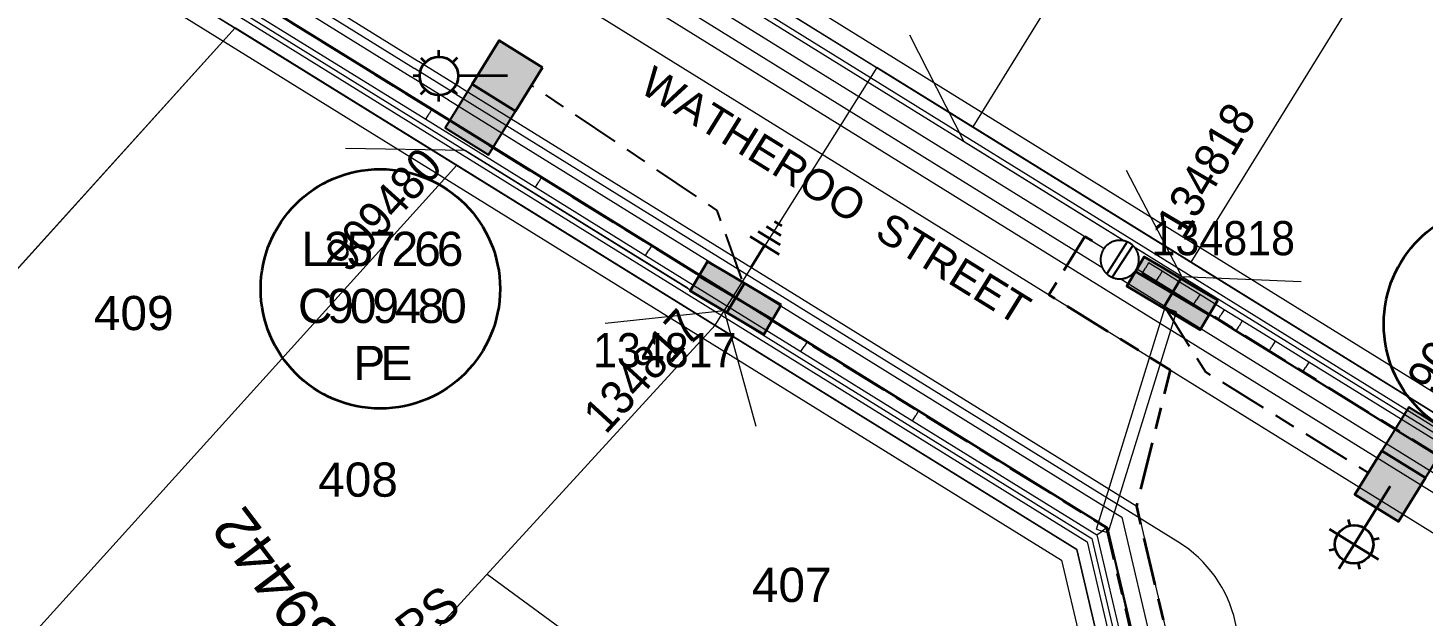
# Model space of a CAD drawing. Header units: metres. Extents: x 0 to 309348, y 0 to 6272736.
# Drawn here: x 308803.8 to 308885.4, y 6271954 to 6271988.4 of the extents above; entities that cross this region are included whole.
import ezdxf
from ezdxf import colors
from ezdxf.entities.mleader import LeaderData, LeaderLine
from ezdxf.enums import TextEntityAlignment as Align
from ezdxf.math import Vec2, Vec3

# ---------------------------------------------------------------- set-up
doc = ezdxf.new("R2010")
doc.units = ezdxf.units.M
for name, pattern in [('Cable Exist UG', [8.2, 4, -1.2, 1.8, -1.2]), ('CENTERX2', [4, 2.5, -0.5, 0.5, -0.5]), ('DASHED', [0.75, 0.5, -0.25])]:
    doc.linetypes.add(name, pattern=pattern)
doc.layers.get('0').update_dxf_attribs({"color": 6})
for name, color, linetype, lineweight in [('_User Miscellaneous1', 30, 'Continuous', 13), ('_User_HV_Exist', 1, 'Continuous', 35), ('_User_LV_Exist', 5, 'Continuous', 35), ('Cadastre Developer_SP_NEW', 92, 'Continuous', 15), ('Cadastre Roads_SP_NEW', 214, 'Continuous', 15)]:
    doc.layers.add(name, color=color, linetype=linetype, lineweight=lineweight)
doc.layers.add('_User Miscellaneous10', color=252, linetype='Continuous', lineweight=13, plot=False, transparency=0.85)
for name, color, linetype in [('Equip_SP_LV_NEW', 2, 'Continuous'), ('Equip_SP_SL_EXT', 7, 'Continuous'), ('Notes', 7, 'Continuous'), ('Services_SP_NEW_R4', 2, 'Continuous'), ('SupportsUG_SP_LV_EXT', 7, 'Continuous')]:
    doc.layers.add(name, color=color, linetype=linetype)
doc.styles.add('ARIAL', font='arial.ttf', dxfattribs={"height": 2})
doc.styles.add('COLUMN_LABEL', font='arial.ttf', dxfattribs={"height": 2})
doc.styles.add('POLE_LABEL', font='arial.ttf', dxfattribs={"height": 2})
doc.styles.add('SL_LABEL', font='arial.ttf', dxfattribs={"height": 2})
doc.styles.get("Standard").update_dxf_attribs({"font": 'arial.ttf'})
doc.styles.add('SWG_LABEL', font='arial.ttf')
doc.styles.add('SWITCH_LABEL', font='arial.ttf', dxfattribs={"height": 2})
doc.linetypes.add('IE Trench HV', pattern='A,5,-0.2,["/",Standard,S=2,R=0,X=0.5,Y=-1],-2', length=7.2)

# ---------------------------------------------------------------- blocks, each defined once
blk = doc.blocks.new('SL_LANTERN_NEW')
at = {"flags": 9}
for tag, p in [('LANTNUMBER', (-1.4, 2.6)), ('LOUTREACH', (-1.4, 2.2)), ('LOUTREACHVOCAB', (-1.4, 2)), ('LRATECODE', (-1.4, 1.8)), ('LREMOVE', (-1.4, 1.6)), ('LREPLACE', (-1.4, 1.4)), ('LTYPEVOCAB', (-1.4, 1)), ('LTYPE', (-1.4, 1.2)), ('LEGEND', (-1.4, 0.8)), ('SUBURB', (-1.4, 0.6)), ('STREETNAME', (-1.4, 0.4)), ('LOCATION', (-1.4, 0.2)), ('LNEW', (-6.4, 0)), ('LMASTVOCAB', (-6.2, 0)), ('LMAST', (-6, 0)), ('LLAMPVOCAB', (-5.8, 0)), ('LLAMP', (-5.6, 0)), ('LEXIST', (-5.4, 0)), ('LCHARGE3PERCENT', (-5.2, 0)), ('LCHARGE3', (-5, 0)), ('LCHARGE2PERCENT', (-4.8, 0)), ('LCHARGE2', (-4.6, 0)), ('LCHARGE1PERCENT', (-4.4, 0)), ('LCHARGE1', (-4.2, 0)), ('LCATEGORY', (-4, 0)), ('LBRACKETVOCAB', (-3.8, 0)), ('LBRACKET', (-3.6, 0)), ('LKINGHEIGHT', (-3.4, 0)), ('CREPLACE', (-3.2, 0)), ('CREMOVE', (-3, 0)), ('CNUMBER', (-2.8, 0)), ('CNEW', (-2.6, 0)), ('CEXIST', (-2.4, 0)), ('USAGE', (-2.2, 0)), ('STATE', (-2, 0)), ('OWNED_BY', (-1.8, 0)), ('ORIENTATION', (-1.6, 0)), ('OPERATING_VOLTAGE', (-1.4, 0)), ('MAINTAINED_BY', (-1.4, -0.663)), ('NOTES', (-1.4, 0)), ('NO_PHASES', (-1.2, 0)), ('LANTERN_TYPE', (-1, 0)), ('LANTERN_PURPOSE', (-0.8, 0)), ('CONTROL_TYPE', (-0.6, 0)), ('CONSTRUCTED_VOLTAGE', (-0.4, 0))]:
    blk.add_attdef(tag, text='', height=0.2, rotation=270, dxfattribs=at).set_placement(p, align=Align.MIDDLE_LEFT)
at = {"style": 'SL_LABEL', "flags": 8}
blk.add_attdef('ASSET_NUM', text='', height=1, dxfattribs=at).set_placement((7, 1), align=Align.MIDDLE_LEFT)
for tag, p, height, flags in [('OPERATED_BY', (-1.4, -0.407), 0.2, 9), ('Z', (0, 0), 0.001, 1)]:
    blk.add_attdef(tag, p, '', height=height, rotation=270, dxfattribs=dict(flags=flags))
at = {"style": 'SL_LABEL', "flags": 9}
blk.add_attdef('STREET_CODE', text='', height=0.001, rotation=270, dxfattribs=at).set_placement((0.001, 0), align=Align.MIDDLE_LEFT)
at = {"flags": 8}
blk.add_attdef('LNUMBER', text='', height=1, dxfattribs=at).set_placement((7, -1), align=Align.MIDDLE_LEFT)
blk.add_wipeout([(5.688, 0), (5.061, -1.061), (4, -1.688), (2.939, -1.061), (2.313, 0), (2.939, 1.061), (4, 1.687), (5.061, 1.061)])
for p, q in [((2.939, 1.061), (3.205, 0.795)), ((4, 1.5), (4, 1.125)), ((5.061, 1.061), (4.795, 0.795)), ((0, 0), (2.875, 0)), ((2.939, -1.061), (3.205, -0.795)), ((5.061, -1.061), (4.795, -0.795)), ((5.125, 0), (5.5, 0)), ((4, -1.125), (4, -1.5))]:
    blk.add_line(p, q)
blk.add_circle((4, 0), 1.125)
blk = doc.blocks.new('SWG_SIE_SU_NEW')
at = {"linetype": 'CENTERX2'}
h = blk.add_hatch(color=256, dxfattribs=at)
h.dxf.hatch_style = 1
edge = h.paths.add_edge_path()
edge.add_arc((9, 0), 0.25, 0, 360)
at = {"linetype": 'Continuous'}
blk.add_line((6.25, 0.75), (2.491, 2.118), dxfattribs=at)
at = {"linetype": 'CENTERX2'}
for p, q in [((0, 0), (1.5, 0)), ((7, 0), (10, 0))]:
    blk.add_line(p, q, dxfattribs=at)
at = {"linetype": 'DASHED'}
blk.add_lwpolyline([(4.371, 1.434), (4.371, 4.371), (7.566, 4.371)], dxfattribs=at)
for centre in [(2.25, 0), (6.25, 0)]:
    blk.add_circle(centre, 0.75)
at = {"linetype": 'CENTERX2'}
blk.add_circle((9, 0), 0.25, dxfattribs=at)
at = {"flags": 8}
blk.add_attdef('ASSET_NUM', text='', height=2, rotation=180, dxfattribs=at).set_placement((-3, 0.012), align=Align.MIDDLE_LEFT)
at = {"flags": 1}
blk.add_attdef('Z', (0, 0), '', height=0.2, dxfattribs=at)
at = {"style": 'SWITCH_LABEL', "flags": 9}
blk.add_attdef('STREET_CODE', text='', height=0.2, dxfattribs=at).set_placement((0, 0), align=Align.MIDDLE_LEFT)
at = {"flags": 9}
for tag, p in [('ORIENTATION', (0, -0.2)), ('SUBURB', (0, -0.8)), ('USAGE', (0, -0.6)), ('PARENT', (0, -0.4)), ('OWNED_BY', (-0.008, -1.586)), ('STREETNAME', (0, -1)), ('LOCATION', (0, -1.2)), ('NOTES', (0, -1.4)), ('OPERATED_BY', (-0.014, -1.808)), ('MAINTAINED_BY', (-0.016, -2.015))]:
    blk.add_attdef(tag, text='', height=0.2, dxfattribs=at).set_placement(p, align=Align.MIDDLE_LEFT)
blk = doc.blocks.new('*U337')
at = {"layer": 'Equip_SP_LV_NEW', "flags": 9}
for tag, p in [('ACTUAL_STATUS', (0, 0)), ('OPERATING_VOLTAGE', (0, -0.6)), ('ORIENTATION', (0, -0.8)), ('CONSTRUCTED_VOLTAGE', (0, -0.2)), ('NO_PHASES', (0, -0.4)), ('OWNED_BY', (0, -1)), ('STATE', (0, -1.2)), ('SWITCH_TYPE', (0, -1.4)), ('USAGE', (0, -1.6)), ('NOTES', (0, -1.8))]:
    blk.add_attdef(tag, text='', height=0.2, dxfattribs=at).set_placement(p, align=Align.MIDDLE_LEFT)
at = {"layer": 'Equip_SP_LV_NEW', "flags": 1}
blk.add_attdef('Z', (0, 0), '', height=0.2, dxfattribs=at)
blk.add_wipeout([(-2.121, 1.358), (-2.106, 1.381), (-2.092, 1.405), (-2.079, 1.429), (-2.066, 1.453), (-2.054, 1.478), (-2.042, 1.503), (-2.031, 1.529), (-2.021, 1.554), (-2.011, 1.58), (-2.002, 1.606), (-1.994, 1.632), (-1.986, 1.659), (-1.979, 1.685), (-1.972, 1.712), (-1.966, 1.739), (-1.961, 1.766), (-1.957, 1.794), (-1.953, 1.821), (-1.95, 1.848), (-1.947, 1.876), (-1.945, 1.903), (-1.944, 1.931), (-1.944, 1.959), (-1.944, 1.986), (-1.945, 2.014), (-1.946, 2.041), (-1.948, 2.069), (-1.951, 2.096), (-1.955, 2.124), (-1.959, 2.151), (-1.964, 2.178), (-1.97, 2.205), (-1.976, 2.232), (-1.983, 2.259), (-1.99, 2.285), (-1.999, 2.312), (-2.007, 2.338), (-2.017, 2.364), (-2.027, 2.39), (-2.038, 2.415), (-2.049, 2.44), (-2.061, 2.465), (-2.074, 2.49), (-2.087, 2.514), (-2.101, 2.538), (-2.115, 2.561), (-2.13, 2.585), (-2.146, 2.607), (-2.162, 2.63), (-2.178, 2.652), (-2.195, 2.674), (-2.213, 2.695), (-2.231, 2.716), (-2.25, 2.736), (-2.269, 2.756), (-2.289, 2.775), (-2.309, 2.794), (-2.33, 2.812), (-2.351, 2.83), (-2.372, 2.848), (-2.394, 2.864), (-2.416, 2.881), (-2.439, 2.897), (-2.462, 2.912), (-2.486, 2.926), (-2.509, 2.94), (-2.533, 2.954), (-2.558, 2.967), (-2.583, 2.979), (-2.608, 2.99), (-2.633, 3.001), (-2.659, 3.012), (-2.684, 3.022), (-2.71, 3.031), (-2.737, 3.039), (-2.763, 3.047), (-2.79, 3.054), (-2.817, 3.061), (-2.844, 3.066), (-2.871, 3.072), (-2.898, 3.076), (-2.925, 3.08), (-2.953, 3.083), (-2.98, 3.086), (-3.008, 3.088), (-3.035, 3.089), (-3.063, 3.089), (-3.091, 3.089), (-3.118, 3.088), (-3.146, 3.087), (-3.173, 3.084), (-3.201, 3.081), (-3.228, 3.078), (-3.255, 3.074), (-3.283, 3.069), (-3.31, 3.063), (-3.337, 3.057), (-3.363, 3.05), (-3.39, 3.042), (-3.416, 3.034), (-3.442, 3.025), (-3.468, 3.016), (-3.494, 3.006), (-3.519, 2.995), (-3.545, 2.983), (-3.569, 2.971), (-3.594, 2.959), (-3.618, 2.946), (-3.642, 2.932), (-3.666, 2.918), (-3.689, 2.903), (-3.712, 2.887), (-3.734, 2.871), (-3.756, 2.854), (-3.778, 2.837), (-3.799, 2.82), (-3.82, 2.801), (-3.84, 2.783), (-3.86, 2.764), (-3.88, 2.744), (-3.898, 2.724), (-3.917, 2.703), (-3.935, 2.682), (-3.952, 2.661), (-3.969, 2.639), (-3.985, 2.616), (-4.001, 2.594), (-4.016, 2.571), (-4.031, 2.547), (-4.045, 2.523), (-4.058, 2.499), (-4.071, 2.475), (-4.083, 2.45), (-4.095, 2.425), (-4.106, 2.4), (-4.116, 2.374), (-4.126, 2.348), (-4.135, 2.322), (-4.144, 2.296), (-4.151, 2.27), (-4.159, 2.243), (-4.165, 2.216), (-4.171, 2.189), (-4.176, 2.162), (-4.181, 2.135), (-4.184, 2.107), (-4.188, 2.08), (-4.19, 2.052), (-4.192, 2.025), (-4.193, 1.997), (-4.194, 1.97), (-4.193, 1.942), (-4.192, 1.914), (-4.191, 1.887), (-4.189, 1.859), (-4.186, 1.832), (-4.182, 1.805), (-4.178, 1.777), (-4.173, 1.75), (-4.167, 1.723), (-4.161, 1.696), (-4.154, 1.669), (-4.147, 1.643), (-4.138, 1.616), (-4.13, 1.59), (-4.12, 1.564), (-4.11, 1.539), (-4.099, 1.513), (-4.088, 1.488), (-4.076, 1.463), (-4.063, 1.439), (-4.05, 1.414), (-4.036, 1.391), (-4.022, 1.367), (-4.007, 1.344), (-3.991, 1.321), (-3.975, 1.298), (-3.959, 1.276), (-3.942, 1.255), (-3.924, 1.234), (-3.906, 1.213), (-3.887, 1.192), (-3.868, 1.173), (-3.848, 1.153), (-3.828, 1.134), (-3.808, 1.116), (-3.786, 1.098), (-3.765, 1.081), (-3.743, 1.064), (-3.721, 1.048), (-3.698, 1.032), (-3.675, 1.017), (-3.652, 1.002), (-3.628, 0.988), (-3.604, 0.975), (-3.579, 0.962), (-3.555, 0.95), (-3.529, 0.938), (-3.504, 0.927), (-3.479, 0.917), (-3.453, 0.907), (-3.427, 0.898), (-3.4, 0.889), (-3.374, 0.881), (-3.347, 0.874), (-3.32, 0.868), (-3.293, 0.862), (-3.266, 0.857), (-3.239, 0.852), (-3.212, 0.848), (-3.184, 0.845), (-3.157, 0.843), (-3.129, 0.841), (-3.102, 0.84), (-3.074, 0.839), (-3.046, 0.839), (-3.019, 0.84), (-2.991, 0.842), (-2.964, 0.844), (-2.936, 0.847), (-2.909, 0.851), (-2.882, 0.855), (-2.854, 0.86), (-2.827, 0.865), (-2.801, 0.872), (-2.774, 0.878), (-2.747, 0.886), (-2.721, 0.894), (-2.695, 0.903), (-2.669, 0.913), (-2.643, 0.923), (-2.618, 0.933), (-2.593, 0.945), (-2.568, 0.957), (-2.543, 0.969), (-2.519, 0.983), (-2.495, 0.996), (-2.471, 1.011), (-2.448, 1.026), (-2.425, 1.041), (-2.403, 1.057), (-2.381, 1.074), (-2.359, 1.091), (-2.338, 1.109), (-2.317, 1.127), (-2.297, 1.146), (-2.277, 1.165), (-2.258, 1.184), (-2.239, 1.205), (-2.22, 1.225), (-2.202, 1.246), (-2.185, 1.268), (-2.168, 1.29), (-2.152, 1.312), (-2.136, 1.335)]).dxf.layer = 'Equip_SP_LV_NEW'
at = {"layer": 'Equip_SP_LV_NEW'}
for p, q in [((-2.629, 2.999), (-3.824, 1.131)), ((-2.313, 2.797), (-3.509, 0.928))]:
    blk.add_line(p, q, dxfattribs=at)
at = {"layer": 'Equip_SP_LV_NEW', "flags": 128}
blk.add_lwpolyline([(-3.675, 1.017), (-3.652, 1.002), (-3.628, 0.988), (-3.604, 0.975), (-3.579, 0.962), (-3.555, 0.95), (-3.529, 0.938), (-3.504, 0.927), (-3.479, 0.917), (-3.453, 0.907), (-3.427, 0.898), (-3.4, 0.889), (-3.374, 0.881), (-3.347, 0.874), (-3.32, 0.868), (-3.293, 0.862), (-3.266, 0.857), (-3.239, 0.852), (-3.212, 0.848), (-3.184, 0.845), (-3.157, 0.843), (-3.129, 0.841), (-3.102, 0.84), (-3.074, 0.839), (-3.046, 0.839), (-3.019, 0.84), (-2.991, 0.842), (-2.964, 0.844), (-2.936, 0.847), (-2.909, 0.851), (-2.882, 0.855), (-2.854, 0.86), (-2.827, 0.865), (-2.801, 0.872), (-2.774, 0.878), (-2.747, 0.886), (-2.721, 0.894), (-2.695, 0.903), (-2.669, 0.913), (-2.643, 0.923), (-2.618, 0.933), (-2.593, 0.945), (-2.568, 0.957), (-2.543, 0.969), (-2.519, 0.983), (-2.495, 0.996), (-2.471, 1.011), (-2.448, 1.026), (-2.425, 1.041), (-2.403, 1.057), (-2.381, 1.074), (-2.359, 1.091), (-2.338, 1.109), (-2.317, 1.127), (-2.297, 1.146), (-2.277, 1.165), (-2.258, 1.184), (-2.239, 1.205), (-2.22, 1.225), (-2.202, 1.246), (-2.185, 1.268), (-2.168, 1.29), (-2.152, 1.312), (-2.136, 1.335), (-2.121, 1.358), (-2.106, 1.381), (-2.092, 1.405), (-2.079, 1.429), (-2.066, 1.453), (-2.054, 1.478), (-2.042, 1.503), (-2.031, 1.529), (-2.021, 1.554), (-2.011, 1.58), (-2.002, 1.606), (-1.994, 1.632), (-1.986, 1.659), (-1.979, 1.685), (-1.972, 1.712), (-1.966, 1.739), (-1.961, 1.766), (-1.957, 1.794), (-1.953, 1.821), (-1.95, 1.848), (-1.947, 1.876), (-1.945, 1.903), (-1.944, 1.931), (-1.944, 1.959), (-1.944, 1.986), (-1.945, 2.014), (-1.946, 2.041), (-1.948, 2.069), (-1.951, 2.096), (-1.955, 2.124), (-1.959, 2.151), (-1.964, 2.178), (-1.97, 2.205), (-1.976, 2.232), (-1.983, 2.259), (-1.99, 2.285), (-1.999, 2.312), (-2.007, 2.338), (-2.017, 2.364), (-2.027, 2.39), (-2.038, 2.415), (-2.049, 2.44), (-2.061, 2.465), (-2.074, 2.49), (-2.087, 2.514), (-2.101, 2.538), (-2.115, 2.561), (-2.13, 2.585), (-2.146, 2.607), (-2.162, 2.63), (-2.178, 2.652), (-2.195, 2.674), (-2.213, 2.695), (-2.231, 2.716), (-2.25, 2.736), (-2.269, 2.756), (-2.289, 2.775), (-2.309, 2.794), (-2.33, 2.812), (-2.351, 2.83), (-2.372, 2.848), (-2.394, 2.864), (-2.416, 2.881), (-2.439, 2.897), (-2.462, 2.912), (-2.486, 2.926), (-2.509, 2.94), (-2.533, 2.954), (-2.558, 2.967), (-2.583, 2.979), (-2.608, 2.99), (-2.633, 3.001), (-2.659, 3.012), (-2.684, 3.022), (-2.71, 3.031), (-2.737, 3.039), (-2.763, 3.047), (-2.79, 3.054), (-2.817, 3.061), (-2.844, 3.066), (-2.871, 3.072), (-2.898, 3.076), (-2.925, 3.08), (-2.953, 3.083), (-2.98, 3.086), (-3.008, 3.088), (-3.035, 3.089), (-3.063, 3.089), (-3.091, 3.089), (-3.118, 3.088), (-3.146, 3.087), (-3.173, 3.084), (-3.201, 3.081), (-3.228, 3.078), (-3.255, 3.074), (-3.283, 3.069), (-3.31, 3.063), (-3.337, 3.057), (-3.363, 3.05), (-3.39, 3.042), (-3.416, 3.034), (-3.442, 3.025), (-3.468, 3.016), (-3.494, 3.006), (-3.519, 2.995), (-3.545, 2.983), (-3.569, 2.971), (-3.594, 2.959), (-3.618, 2.946), (-3.642, 2.932), (-3.666, 2.918), (-3.689, 2.903), (-3.712, 2.887), (-3.734, 2.871), (-3.756, 2.854), (-3.778, 2.837), (-3.799, 2.82), (-3.82, 2.801), (-3.84, 2.783), (-3.86, 2.764), (-3.88, 2.744), (-3.898, 2.724), (-3.917, 2.703), (-3.935, 2.682), (-3.952, 2.661), (-3.969, 2.639), (-3.985, 2.616), (-4.001, 2.594), (-4.016, 2.571), (-4.031, 2.547), (-4.045, 2.523), (-4.058, 2.499), (-4.071, 2.475), (-4.083, 2.45), (-4.095, 2.425), (-4.106, 2.4), (-4.116, 2.374), (-4.126, 2.348), (-4.135, 2.322), (-4.144, 2.296), (-4.151, 2.27), (-4.159, 2.243), (-4.165, 2.216), (-4.171, 2.189), (-4.176, 2.162), (-4.181, 2.135), (-4.184, 2.107), (-4.188, 2.08), (-4.19, 2.052), (-4.192, 2.025), (-4.193, 1.997), (-4.194, 1.97), (-4.193, 1.942), (-4.192, 1.914), (-4.191, 1.887), (-4.189, 1.859), (-4.186, 1.832), (-4.182, 1.805), (-4.178, 1.777), (-4.173, 1.75), (-4.167, 1.723), (-4.161, 1.696), (-4.154, 1.669), (-4.147, 1.643), (-4.138, 1.616), (-4.13, 1.59), (-4.12, 1.564), (-4.11, 1.539), (-4.099, 1.513), (-4.088, 1.488), (-4.076, 1.463), (-4.063, 1.439), (-4.05, 1.414), (-4.036, 1.391), (-4.022, 1.367), (-4.007, 1.344), (-3.991, 1.321), (-3.975, 1.298), (-3.959, 1.276), (-3.942, 1.255), (-3.924, 1.234), (-3.906, 1.213), (-3.887, 1.192), (-3.868, 1.173), (-3.848, 1.153), (-3.828, 1.134), (-3.808, 1.116), (-3.786, 1.098), (-3.765, 1.081), (-3.743, 1.064), (-3.721, 1.048), (-3.698, 1.032)], close=True, dxfattribs=at)
blk = doc.blocks.new('*U440')
for p, q in [((12.999, -5.7), (14.274, -6.49)), ((13.475, -5.407), (14.325, -5.933)), ((13.951, -5.113), (14.376, -5.377)), ((12.523, -5.993), (14.223, -7.047)), ((12.583, -7.795), (13.373, -6.52))]:
    blk.add_line(p, q)
blk = doc.blocks.new('PILLAR_EXT')
blk.add_hatch(color=256).paths.add_polyline_path([(2.5, -1), (2.5, 1), (-2.5, 1), (-2.5, -1)])
for p, q in [((0, -1), (0, 1)), ((2.5, 0), (-2.5, 0))]:
    blk.add_line(p, q)
at = {"ltscale": 10}
blk.add_line((-2.5, 0), (2.5, 0), dxfattribs=at)
blk.add_lwpolyline([(2.5, 1), (1.25, 1), (-1.25, 1), (-2.5, 1), (-2.5, -1), (2.5, -1)], close=True)
for tag, p, flags in [('STREETNAME', (0, 1.8), 9), ('SUBURB', (0, 2), 1), ('LOCATION', (0, 1.2), 9), ('LEGEND', (0, 1), 9), ('PARENT', (0, 1.6), 9), ('NOTES', (0, 1.4), 9), ('SUPPORT_TYPE', (0, 0.6), 9), ('OWNED_BY', (0, 0.2), 9), ('USAGE', (0, 0.8), 9), ('STATE', (0, 0.4), 9)]:
    blk.add_attdef(tag, p, '', height=0.2, rotation=180, dxfattribs=dict(flags=flags))
at = {"width": 0.9, "flags": 8}
blk.add_attdef('ASSET_NUM', text='', height=2, rotation=270, dxfattribs=at).set_placement((2, -4), align=Align.MIDDLE_LEFT)
blk = doc.blocks.new('COLUMN_EXT')
blk.add_hatch(color=256).paths.add_polyline_path([(1.5, -1.5), (1.5, 1.5), (-1.5, 1.5), (-1.5, -1.5)])
blk.add_lwpolyline([(1.5, 1.5), (-1.5, 1.5), (-1.5, -1.5), (1.5, -1.5)], close=True)
at = {"flags": 9}
for tag, p in [('STREETNAME', (-1.813, 1.6)), ('SUBURB', (-1.813, 1.8)), ('NOTES', (-1.813, 2)), ('LOCATION', (-1.813, 1.4)), ('LEGEND', (-1.813, 1.2)), ('USAGE', (-1.813, 1)), ('STATE', (-1.813, 0.8)), ('COLUMN_TYPE', (-1.813, 0.4)), ('OWNED_BY', (-1.813, 0.6))]:
    blk.add_attdef(tag, text='', height=0.2, rotation=180, dxfattribs=at).set_placement(p, align=Align.MIDDLE_LEFT)
at = {"flags": 1}
blk.add_attdef('Z', (-1.813, 2.351), '', height=0.2, rotation=180, dxfattribs=at)
at = {"flags": 9}
for tag, style, p in [('STRUCTURE_PLANT_NUMBER', 'POLE_LABEL', (-1.813, -0.031)), ('STREET_CODE', 'COLUMN_LABEL', (-1.813, 0.2))]:
    blk.add_attdef(tag, text='', height=0.2, rotation=180, dxfattribs=dict(at, style=style)).set_placement(p, align=Align.MIDDLE_LEFT)
at = {"style": 'COLUMN_LABEL', "width": 0.9, "flags": 8}
blk.add_attdef('ASSET_NUM', text='', height=2, rotation=270, dxfattribs=at).set_placement((2, -4), align=Align.MIDDLE_LEFT)
blk = doc.blocks.new('SL_LANTERN_EXT')
at = {"flags": 9}
for tag, p in [('LRATECODE', (-7.4, 0)), ('LOUTREACHVOCAB', (-7.2, 0)), ('LOUTREACH', (-7, 0)), ('LANTNUMBER', (-6.6, 0)), ('LNEW', (-6.4, 0)), ('LMASTVOCAB', (-6.2, 0)), ('LMAST', (-6, 0)), ('LLAMPVOCAB', (-5.8, 0)), ('LLAMP', (-5.6, 0)), ('LEXIST', (-5.4, 0)), ('LCHARGE3PERCENT', (-5.2, 0)), ('LCHARGE3', (-5, 0)), ('LCHARGE2PERCENT', (-4.8, 0)), ('LCHARGE2', (-4.6, 0)), ('LCHARGE1PERCENT', (-4.4, 0)), ('LCHARGE1', (-4.2, 0)), ('LCATEGORY', (-4, 0)), ('LBRACKETVOCAB', (-3.8, 0)), ('LBRACKET', (-3.6, 0)), ('LKINGHEIGHT', (-3.4, 0)), ('CREPLACE', (-3.2, 0)), ('CREMOVE', (-3, 0)), ('CNUMBER', (-2.8, 0)), ('CNEW', (-2.6, 0)), ('CEXIST', (-2.4, 0)), ('USAGE', (-2.2, 0)), ('STATE', (-2, 0)), ('OWNED_BY', (-1.8, 0)), ('ORIENTATION', (-1.6, 0)), ('OPERATING_VOLTAGE', (-1.4, 0)), ('NO_PHASES', (-1.2, 0)), ('LANTERN_TYPE', (-1, 0)), ('LANTERN_PURPOSE', (-0.8, 0)), ('CONTROL_TYPE', (-0.6, 0)), ('CONSTRUCTED_VOLTAGE', (-0.4, 0))]:
    blk.add_attdef(tag, text='', height=0.001, rotation=270, dxfattribs=at).set_placement(p, align=Align.MIDDLE_LEFT)
at = {"style": 'SL_LABEL', "flags": 9}
blk.add_attdef('STREET_CODE', text='', height=0.001, rotation=270, dxfattribs=at).set_placement((0.001, 0), align=Align.MIDDLE_LEFT)
at = {"flags": 1}
blk.add_attdef('Z', (0, 0), '', height=0.001, rotation=270, dxfattribs=at)
at = {"width": 0.9}
blk.add_attdef('LNUMBER', text='', height=1, dxfattribs=at).set_placement((7, -1), align=Align.MIDDLE_LEFT)
at = {"flags": 9}
for tag, p in [('LREMOVE', (0, -7.6)), ('LREPLACE', (0, -7.8)), ('LTYPE', (0, -8)), ('LTYPEVOCAB', (0, -8.2)), ('LEGEND', (0, -8.4)), ('SUBURB', (0, -8.6)), ('STREETNAME', (0, -8.8)), ('LOCATION', (0, -9)), ('NOTES', (0, -9.2)), ('MAINTAINED_BY', (0, -9.863))]:
    blk.add_attdef(tag, text='', height=0.001, dxfattribs=at).set_placement(p, align=Align.MIDDLE_LEFT)
blk.add_attdef('OPERATED_BY', (0, -9.607), '', height=0.001, dxfattribs=at)
blk.add_wipeout([(5.688, 0), (5.061, -1.061), (4, -1.688), (2.939, -1.061), (2.313, 0), (2.939, 1.061), (4, 1.687), (5.061, 1.061)])
for p, q in [((4, 1.687), (4, 0)), ((2.939, 1.061), (3.205, 0.795)), ((5.061, 1.061), (4.795, 0.795)), ((0, 0), (4, 0)), ((2.939, -1.061), (3.205, -0.795)), ((4, 0), (5.688, 0)), ((4, 0), (4, -1.688)), ((5.061, -1.061), (4.795, -0.795))]:
    blk.add_line(p, q)
blk.add_circle((4, 0), 1.125)
blk = doc.blocks.new('_DotBlank')
at = {"color": 0, "linetype": 'ByBlock', "lineweight": -2}
blk.add_line((-0.5, 0), (-1, 0), dxfattribs=at)
blk.add_circle((0, 0), 0.5, dxfattribs=at)

msp = doc.modelspace()

# ---------------------------------------------------------------- linework, layer by layer
at = {"layer": '_User Miscellaneous1', "ltscale": 0.75}
for p, q in [((308814.14058, 6271991.94484), (308827.48863, 6271983.67586)), ((308813.76141, 6271991.33277), (308827.10945, 6271983.06379)), ((308827.10945, 6271983.06379), (308827.29904, 6271983.36982)), ((308827.10945, 6271983.06379), (308833.52659, 6271979.08843)), ((308827.48863, 6271983.67586), (308827.29904, 6271983.36982)), ((308827.48863, 6271983.67586), (308833.90577, 6271979.7005)), ((308833.90577, 6271979.7005), (308833.71618, 6271979.39447)), ((308833.90577, 6271979.7005), (308840.34674, 6271975.71038)), ((308833.52659, 6271979.08843), (308833.71618, 6271979.39447)), ((308833.52659, 6271979.08843), (308839.96757, 6271975.09831)), ((308840.34674, 6271975.71038), (308840.15716, 6271975.40434)), ((308840.34674, 6271975.71038), (308849.43222, 6271970.08201)), ((308839.96757, 6271975.09831), (308840.15716, 6271975.40434)), ((308839.96757, 6271975.09831), (308849.05305, 6271969.46994)), ((308869.00748, 6271974.04762), (308869.19706, 6271974.35366)), ((308869.80585, 6271973.55304), (308869.00748, 6271974.04762)), ((308869.38665, 6271974.65969), (308869.19706, 6271974.35366)), ((308870.18502, 6271974.16511), (308869.38665, 6271974.65969)), ((308870.18502, 6271974.16511), (308869.99543, 6271973.85907)), ((308871.14371, 6271973.57121), (308870.18502, 6271974.16511)), ((308869.80585, 6271973.55304), (308869.99543, 6271973.85907)), ((308870.76454, 6271972.95914), (308869.80585, 6271973.55304)), ((308870.76454, 6271972.95914), (308870.95413, 6271973.26517)), ((308871.14371, 6271973.57121), (308870.95413, 6271973.26517)), ((308872.37886, 6271972.80605), (308871.14371, 6271973.57121)), ((308871.99969, 6271972.19398), (308870.76454, 6271972.95914)), ((308871.99969, 6271972.19398), (308872.18927, 6271972.50001)), ((308872.37886, 6271972.80605), (308872.18927, 6271972.50001)), ((308873.80611, 6271971.92188), (308872.37886, 6271972.80605)), ((308873.42693, 6271971.30981), (308871.99969, 6271972.19398)), ((308873.42693, 6271971.30981), (308873.61652, 6271971.61585)), ((308873.80611, 6271971.92188), (308873.61652, 6271971.61585)), ((308874.86853, 6271971.26372), (308873.80611, 6271971.92188)), ((308874.48936, 6271970.65165), (308873.42693, 6271971.30981)), ((308874.48936, 6271970.65165), (308874.67895, 6271970.95768)), ((308874.86853, 6271971.26372), (308874.67895, 6271970.95768)), ((308876.79129, 6271970.07259), (308874.86853, 6271971.26372)), ((308849.43222, 6271970.08201), (308849.24264, 6271969.77598)), ((308849.43222, 6271970.08201), (308855.95463, 6271966.04144)), ((308876.41212, 6271969.46052), (308874.48936, 6271970.65165)), ((308876.79129, 6271970.07259), (308876.6017, 6271969.76655)), ((308878.75833, 6271968.85403), (308876.79129, 6271970.07259)), ((308849.05305, 6271969.46994), (308849.24264, 6271969.77598)), ((308849.05305, 6271969.46994), (308855.57546, 6271965.42937)), ((308876.41212, 6271969.46052), (308876.6017, 6271969.76655)), ((308878.37916, 6271968.24196), (308876.41212, 6271969.46052)), ((308878.37916, 6271968.24196), (308878.56874, 6271968.54799)), ((308878.75833, 6271968.85403), (308878.56874, 6271968.54799)), ((308905.42936, 6271952.33158), (308878.75833, 6271968.85403)), ((308905.05019, 6271951.71951), (308878.37916, 6271968.24196)), ((308855.95463, 6271966.04144), (308855.76505, 6271965.73541)), ((308855.95463, 6271966.04144), (308866.98748, 6271959.2067)), ((308855.57546, 6271965.42937), (308855.76505, 6271965.73541)), ((308855.57546, 6271965.42937), (308866.35489, 6271958.75163)), ((308866.35489, 6271958.75163), (308866.67119, 6271958.97916)), ((308866.35489, 6271958.75163), (308867.90503, 6271952.16254)), ((308866.98748, 6271959.2067), (308866.67119, 6271958.97916)), ((308866.98748, 6271959.2067), (308868.67422, 6271952.037))]:
    msp.add_line(p, q, dxfattribs=at)
at = {"layer": '_User Miscellaneous1', "ltscale": 0.7}
for p, q in [((308866.32955, 6271959.08501), (308870.33493, 6271972.01304)), ((308867.0173, 6271958.87193), (308871.02268, 6271971.79996)), ((308870.33493, 6271972.01304), (308870.6788, 6271971.9065)), ((308871.02268, 6271971.79996), (308870.6788, 6271971.9065)), ((308866.32955, 6271959.08501), (308866.67343, 6271958.97847)), ((308867.0173, 6271958.87193), (308866.67343, 6271958.97847))]:
    msp.add_line(p, q, dxfattribs=at)
at = {"layer": '_User Miscellaneous10', "linetype": 'Continuous'}
for p in [(308809.81755, 6271992.19967), (308792.76195, 6271962.7472)]:
    msp.add_line(p, (308815.95605, 6271988.39692), dxfattribs=at)
at = {"layer": '_User Miscellaneous10', "flags": 128}
for points in [[(308869.19753, 6271975.17681), (308858.60658, 6271981.73714), (308855.42182, 6271987.9707)], [(308842.43174, 6271973.17183), (308829.41125, 6271981.23789), (308822.41197, 6271981.33798)], [(308871.32306, 6271973.86071), (308868.08958, 6271980.06914)], [(308871.32306, 6271973.86071), (308878.31719, 6271973.57409)], [(308844.56212, 6271971.85208), (308837.60096, 6271971.11568)], [(308844.55344, 6271971.85746), (308844.55344, 6271971.85746), (308846.41197, 6271965.10869)]]:
    msp.add_lwpolyline(points, dxfattribs=at)
at = {"layer": '_User Miscellaneous10', "linetype": 'IE Trench HV', "ltscale": 0.7, "flags": 128}
for points in [[(308859.09794, 6271982.60973), (308853.48128, 6271986.0892), (308844.02489, 6271971.00855)], [(308914.64326, 6271948.19995), (308859.09794, 6271982.60973)], [(308844.02701, 6271971.01087), (308865.17975, 6271957.90332), (308866.47363, 6271952.39643), (308863.65664, 6271947.84916), (308861.72964, 6271944.73854), (308859.19105, 6271940.64067), (308856.97039, 6271937.22407), (308853.10593, 6271932.60356), (308848.59147, 6271928.61573), (308839.35501, 6271921.62074)]]:
    msp.add_lwpolyline(points, dxfattribs=at)
at = {"layer": '_User_LV_Exist', "linetype": 'Cable Exist UG', "ltscale": 0.7, "flags": 128}
for points in [[(308818.07715, 6271933.1035), (308816.86969, 6271934.69787), (308821.67674, 6271938.33836), (308831.33642, 6271925.58334), (308823.32467, 6271919.51585), (308830.56942, 6271909.94959), (308846.59292, 6271922.08455), (308851.39997, 6271925.72504, 0.08925961), (308861.84654, 6271937.33172), (308870.74656, 6271951.69841), (308868.69474, 6271960.43117), (308870.66164, 6271968.38811), (308863.55193, 6271972.79251), (308865.65844, 6271976.1929), (308868.74229, 6271974.44195)], [(308842.64009, 6271921.58953), (308849.79893, 6271927.02135, 0.0922598), (308860.14634, 6271938.38498), (308868.61009, 6271952.04742), (308866.93724, 6271959.16724), (308847.20885, 6271971.38879)]]:
    msp.add_lwpolyline(points, format="xyb", dxfattribs=at)
msp.add_lwpolyline([(308911.55455, 6271947.7607), (308872.92138, 6271971.69358)], dxfattribs=at)
at = {"layer": '_User_LV_Exist', "linetype": 'Continuous'}
for centre in [(308824.45389, 6271973.14267), (308890.13874, 6271971.08115)]:
    msp.add_circle(centre, 7, dxfattribs=at)
at = {"layer": 'Cadastre Developer_SP_NEW', "ltscale": 15, "transparency": 33554687}
for p, q in [((308874.89674, 6272008.11264), (308859.09794, 6271982.60973)), ((308887.64819, 6272000.21324), (308871.84939, 6271974.71034)), ((308815.95605, 6271988.39692), (308792.76195, 6271962.7472)), ((308828.91817, 6271980.36702), (308803.86951, 6271952.66638)), ((308825.48829, 6271950.78767), (308844.02701, 6271971.01087)), ((308865.17975, 6271957.90332), (308866.47363, 6271952.39643)), ((308830.69276, 6271956.46503), (308856.97039, 6271937.22407))]:
    msp.add_line(p, q, dxfattribs=at)
at = {"layer": 'Cadastre Developer_SP_NEW', "transparency": 33554687}
msp.add_line((308792.76195, 6271962.7472), (308815.95605, 6271988.39692), dxfattribs=at)
at = {"layer": 'Cadastre Developer_SP_NEW', "ltscale": 15, "flags": 128}
msp.add_lwpolyline([(308866.47363, 6271952.39643), (308865.17975, 6271957.90332)], dxfattribs=at)
at = {"layer": 'Cadastre Developer_SP_NEW', "ltscale": 15, "transparency": 33554610, "flags": 128}
msp.add_lwpolyline([(308866.47363, 6271952.39643), (308865.17975, 6271957.90332)], dxfattribs=at)
at = {"layer": 'Cadastre Developer_SP_NEW', "ltscale": 15, "transparency": 33554687}
msp.add_arc((308880.28048, 6272028.3042), 67.8, 237.6756238, 238.2221889, dxfattribs=at)
at = {"layer": 'Cadastre Roads_SP_NEW', "color": 4, "linetype": 'Continuous', "ltscale": 2, "transparency": 33554495}
msp.add_line((308865.17975, 6271957.90332), (308866.47363, 6271952.39643), dxfattribs=at)
msp.add_arc((308867.15335, 6271951.97582), 7.5, 328.2221889, 58.2221889, dxfattribs=at)
at = {"layer": 'Services_SP_NEW_R4', "color": 4, "linetype": 'Cable Exist UG', "ltscale": 0.7, "flags": 128}
for points in [[(308845.59898, 6271973.69887), (308844.15888, 6271977.72805), (308833.30295, 6271985.03848)], [(308842.95837, 6271974.02192), (308842.95837, 6271974.02192), (308831.04894, 6271981.3997), (308831.04894, 6271981.3997), (308831.04894, 6271981.3997)], [(308870.26951, 6271972.16005), (308872.72027, 6271968.28915), (308882.23981, 6271962.39189)]]:
    msp.add_lwpolyline(points, dxfattribs=at)

# ---------------------------------------------------------------- block references
at = {"layer": '_User_HV_Exist', "linetype": 'CENTERX2'}
ref = msp.add_blockref('SWG_SIE_SU_NEW', (308822.98254, 6271949.8651), dxfattribs=dict(at, rotation=307.1374889153048))
ref.add_attrib('ASSET_NUM', 'B9442', dxfattribs={"layer": '0', "height": 2.5, "rotation": 127.0918627, "style": 'SWG_LABEL'}).set_placement((308821.54282, 6271951.78534), align=Align.MIDDLE_LEFT)
at = {"layer": '_User_LV_Exist', "ltscale": 0.7}
msp.add_blockref('*U440', (308833.55369, 6271982.20071), dxfattribs=at)
at = {"layer": '_User_LV_Exist', "ltscale": 0.75}
ref = msp.add_blockref('PILLAR_EXT', (308845.23206, 6271972.6134), dxfattribs=dict(at, rotation=329.3822980103706))
ref.add_attrib('ASSET_NUM', '134817', dxfattribs={"layer": '0', "height": 2, "width": 0.9}).set_placement((308836.89172, 6271969.55394), align=Align.MIDDLE_LEFT)
at = {"layer": '_User_LV_Exist', "ltscale": 0.75, "rotation": 328.2221889049868}
msp.add_blockref('COLUMN_EXT', (308883.51355, 6271961.60282), dxfattribs=at)
at = {"layer": 'Equip_SP_SL_EXT', "ltscale": 0.75}
ref = msp.add_blockref('COLUMN_EXT', (308885.09343, 6271964.15311), dxfattribs=dict(at, rotation=328.2221889049868))
ref.add_attrib('ASSET_NUM', '909481', dxfattribs={"layer": '0', "height": 2, "rotation": 58.2221889, "style": 'COLUMN_LABEL', "width": 0.9}).set_placement((308885.24163, 6271967.41451), align=Align.MIDDLE_LEFT)
at = {"layer": 'SupportsUG_SP_LV_EXT', "ltscale": 0.75}
ref = msp.add_blockref('PILLAR_EXT', (308845.23206, 6271972.6134), dxfattribs=dict(at, rotation=329.3822980103706))
ref.add_attrib('ASSET_NUM', '134817', dxfattribs={"layer": '0', "height": 2, "rotation": 47.4883399, "width": 0.9}).set_placement((308836.89756, 6271965.25834), align=Align.MIDDLE_LEFT)

# ---------------------------------------------------------------- texts
at = {"layer": '_User Miscellaneous10', "style": 'ARIAL'}
for s, p in [('409', (308810.02722, 6271971.72771)), ('408', (308823.14734, 6271961.98706)), ('407', (308848.5133, 6271955.83183))]:
    msp.add_text(s, height=2, dxfattribs=at).set_placement(p, align=Align.MIDDLE_CENTER)
at = {"layer": '_User_HV_Exist', "insert": (308825.7185, 6271952.87791), "char_height": 2, "attachment_point": 4, "rotation": 37.1374889}
msp.add_mtext('PS', dxfattribs=at)
at = {"layer": '_User_LV_Exist', "ltscale": 20, "style": 'ARIAL'}
msp.add_text('WATHEROO  STREET', height=1.8, rotation=328.2221889, dxfattribs=at).set_placement((308850.61068, 6271977.8339), align=Align.CENTER)
at = {"layer": '_User_LV_Exist', "insert": (308824.45389, 6271972.14267), "char_height": 2, "width": 11.3087193, "attachment_point": 5}
msp.add_mtext('{\\T0.8;L257266\\PC909480\\PPE}', dxfattribs=at)

# ---------------------------------------------------------------- next in the draw order: block references
at = {"layer": '_User_LV_Exist', "color": 2, "linetype": 'IE Trench HV', "ltscale": 0.75, "rotation": 180}
msp.add_blockref('SL_LANTERN_NEW', (308831.87906, 6271985.58801), dxfattribs=at)

# ---------------------------------------------------------------- next in the draw order: linework, layer by layer
at = {"layer": '_User Miscellaneous10', "flags": 128}
for points in [[(308895.88063, 6271960.99956), (308825.77119, 6272004.43167), (308808.87835, 6271991.60515), (308864.301, 6271957.27136), (308865.4054, 6271952.57093), (308857.59605, 6271939.96486, -0.0922598), (308847.98774, 6271929.41292), (308834.31971, 6271919.0618), (308814.45108, 6271904.01483), (308804.00517, 6271896.1039), (308799.22213, 6271896.76441), (308757.14513, 6271952.32458), (308738.42289, 6271938.14581), (308776.74683, 6271887.54133), (308790.73664, 6271870.4526), (308831.21534, 6271815.43744), (308888.93266, 6271807.59402)], [(308895.354, 6271960.14946), (308825.82868, 6272003.21972), (308810.64218, 6271991.68881), (308865.17975, 6271957.90332), (308866.47363, 6271952.39643), (308858.44615, 6271939.43823, -0.0922598), (308848.59147, 6271928.61573), (308834.92344, 6271918.26462), (308815.05481, 6271903.21764), (308804.27869, 6271895.05664), (308798.67502, 6271895.83047), (308756.95167, 6271950.92366), (308739.82381, 6271937.95235), (308777.5326, 6271888.16015), (308791.52679, 6271871.06606), (308831.76976, 6271816.37129), (308889.06731, 6271808.58491)], [(308894.82738, 6271959.29936), (308825.88616, 6272002.00777), (308812.40602, 6271991.77247), (308866.0585, 6271958.53528), (308867.54186, 6271952.22192), (308859.29625, 6271938.9116, -0.0922598), (308849.1952, 6271927.81854), (308835.52717, 6271917.46743), (308815.65854, 6271902.42045), (308804.55221, 6271894.00937), (308798.1279, 6271894.89654), (308756.75821, 6271949.52275), (308741.22473, 6271937.75889), (308778.31836, 6271888.77896), (308792.31694, 6271871.67952), (308832.32417, 6271817.30514), (308889.20197, 6271809.5758)], [(308894.30075, 6271958.44927), (308825.94364, 6272000.79583), (308814.16985, 6271991.85613), (308866.93724, 6271959.16724), (308868.61009, 6271952.04742), (308860.14634, 6271938.38498, -0.0922598), (308849.79893, 6271927.02135), (308836.1309, 6271916.67024), (308816.26227, 6271901.62326), (308804.82574, 6271892.96211), (308797.58078, 6271893.9626), (308756.56475, 6271948.12183), (308742.62565, 6271937.56543), (308779.10412, 6271889.39778), (308793.10709, 6271872.29297), (308832.87858, 6271818.23899), (308889.33663, 6271810.5667)], [(308893.77412, 6271957.59917), (308826.00113, 6271999.58388), (308815.93368, 6271991.93979), (308867.81599, 6271959.7992), (308869.67833, 6271951.87291), (308860.99644, 6271937.85835, -0.0922598), (308850.40266, 6271926.22416), (308836.73463, 6271915.87305), (308816.866, 6271900.82607), (308805.09926, 6271891.91485), (308797.03367, 6271893.02867), (308756.37129, 6271946.72091), (308744.02656, 6271937.37197), (308779.88989, 6271890.0166), (308793.89724, 6271872.90643), (308833.433, 6271819.17284), (308889.47128, 6271811.55759)], [(308893.2475, 6271956.74907), (308826.05861, 6271998.37193), (308817.69751, 6271992.02345), (308868.69474, 6271960.43117), (308870.74656, 6271951.69841), (308861.84654, 6271937.33172, -0.0922598), (308851.00639, 6271925.42697), (308837.33836, 6271915.07586), (308817.46973, 6271900.02888), (308805.37278, 6271890.86759), (308796.48655, 6271892.09473), (308756.17783, 6271945.31999), (308745.42748, 6271937.17851), (308780.67565, 6271890.63541), (308794.68739, 6271873.51989), (308833.98741, 6271820.10669), (308889.60594, 6271812.54848)]]:
    msp.add_lwpolyline(points, format="xyb", dxfattribs=at)
at = {"layer": '_User Miscellaneous10', "color": 4, "flags": 128}
msp.add_lwpolyline([(308894.98536, 6271959.55439), (308825.86892, 6272002.37136), (308811.87687, 6271991.74737), (308865.79487, 6271958.34569), (308867.22139, 6271952.27427), (308859.04122, 6271939.06959, -0.0922598), (308849.01408, 6271928.0577), (308835.34605, 6271917.70658), (308815.47742, 6271902.65961), (308804.47016, 6271894.32355), (308798.29203, 6271895.17672), (308756.81625, 6271949.94302), (308740.80445, 6271937.81693), (308778.08263, 6271888.59332), (308792.0799, 6271871.49548), (308832.15785, 6271817.02498), (308889.16157, 6271809.27854)], format="xyb", dxfattribs=at)
at = {"layer": '_User_LV_Exist', "linetype": 'Cable Exist UG', "ltscale": 0.7, "flags": 128}
msp.add_lwpolyline([(308842.95837, 6271974.02192), (308806.20876, 6271996.79571), (308806.20876, 6271996.79571)], dxfattribs=at)
at = {"layer": 'Cadastre Developer_SP_NEW', "ltscale": 15, "transparency": 33554687}
for p, q in [((308825.02698, 6272003.71637), (308886.30104, 6271965.75768)), ((308809.81755, 6271992.19967), (308865.17975, 6271957.90332))]:
    msp.add_line(p, q, dxfattribs=at)
at = {"layer": 'Cadastre Roads_SP_NEW', "color": 4, "linetype": 'Continuous', "ltscale": 2, "transparency": 33554495}
for p, q in [((308979.8443, 6271900.75053), (308810.30393, 6272005.77913)), ((308871.10341, 6271958.35085), (308805.93293, 6271998.72332)), ((308865.17975, 6271957.90332), (308815.95605, 6271988.39692))]:
    msp.add_line(p, q, dxfattribs=at)

# ---------------------------------------------------------------- next in the draw order: block references
at = {"layer": '_User_LV_Exist', "ltscale": 0.75, "rotation": 328.2221889049868}
msp.add_blockref('COLUMN_EXT', (308831.88017, 6271985.5901), dxfattribs=at)
at = {"layer": 'Equip_SP_SL_EXT', "ltscale": 0.75}
ref = msp.add_blockref('COLUMN_EXT', (308830.30042, 6271983.03973), dxfattribs=dict(at, rotation=328.2221889049868))
ref.add_attrib('ASSET_NUM', '909480', dxfattribs={"layer": '0', "height": 2, "rotation": 47.8781295, "style": 'COLUMN_LABEL', "width": 0.9}).set_placement((308821.82279, 6271974.67195), align=Align.MIDDLE_LEFT)

# ---------------------------------------------------------------- next in the draw order: block references
at = {"layer": '_User_LV_Exist', "ltscale": 0.7}
msp.add_blockref('*U337', (308870.76811, 6271972.88635), dxfattribs=at)
at = {"layer": '_User_LV_Exist', "ltscale": 0.75, "rotation": 238.222188918207}
msp.add_blockref('SL_LANTERN_EXT', (308883.51355, 6271961.60282), dxfattribs=at)

# ---------------------------------------------------------------- next in the draw order: block references
at = {"layer": '_User_LV_Exist', "ltscale": 0.75}
ref = msp.add_blockref('PILLAR_EXT', (308870.76811, 6271972.88635), dxfattribs=dict(at, rotation=329.3822980103706))
ref.add_attrib('ASSET_NUM', '134818', dxfattribs={"layer": '0', "height": 2, "width": 0.9}).set_placement((308869.5585, 6271976.10571), align=Align.MIDDLE_LEFT)
at = {"layer": 'SupportsUG_SP_LV_EXT', "ltscale": 0.75}
ref = msp.add_blockref('PILLAR_EXT', (308870.76811, 6271972.88635), dxfattribs=dict(at, rotation=329.3822980103706))
ref.add_attrib('ASSET_NUM', '134818', dxfattribs={"layer": '0', "height": 2, "rotation": 59.382298, "width": 0.9}).set_placement((308870.60369, 6271976.47668), align=Align.MIDDLE_LEFT)

# ---------------------------------------------------------------- next in the draw order: leaders
at = {"layer": 'Notes'}
ml = msp.add_multileader_mtext('Standard', dxfattribs=at)
ml.set_content('{\\C7;STAGE 5 CONSTRUCTED UNDER URS15926}', color=256, style='ARIAL')
ml.set_leader_properties()
ml.set_arrow_properties(name='DOTBLANK')
ml.build(insert=Vec2(0, 0))
ml.multileader.update_dxf_attribs({"leader_type": 2, "has_text_frame": 1, "dogleg_length": 1, "arrow_head_size": 1.38378, "scale": 0.553511})
ctx = ml.context
ctx.base_point, ctx.scale, ctx.char_height, ctx.arrow_head_size, ctx.landing_gap_size, ctx.plane_origin = Vec3(308871.47433, 6272002.29456), 0.553511, 1.1070212, 1.38378, 0.55351, Vec3(310238.84684, 6271939.34729)
ctx.text_align_type = 1
notes = []
notes.append((ctx, [(0, (0, 0, 0), (0, 0), (1, 0), 1, [])]))
ctx.mtext.insert, ctx.mtext.width, ctx.mtext.alignment, ctx.mtext.flow_direction = Vec3(308878.01357, 6272002.80122), 13.0175729, 2, 5
ctx.mtext.has_bg_fill, ctx.mtext.bg_color, ctx.mtext.bg_scale_factor, ctx.mtext.bg_transparency, ctx.mtext.use_window_bg_color = 1, -1073741824, 2, 0, 1
for ctx, leaders in notes:
    for number, flags, end, landing, length, lines in leaders:
        leader = LeaderData()
        leader.index, (leader.has_last_leader_line, leader.has_dogleg_vector, leader.attachment_direction) = number, flags
        leader.last_leader_point, leader.dogleg_vector, leader.dogleg_length = Vec3(end), Vec3(landing), length
        for number, points, colour, breaks in lines:
            line = LeaderLine()
            line.index, line.vertices, line.color, line.breaks = number, Vec3.list(points), colors.encode_raw_color(colour), breaks
            leader.lines.append(line)
        ctx.leaders.append(leader)

doc.saveas('drawing.dxf')
